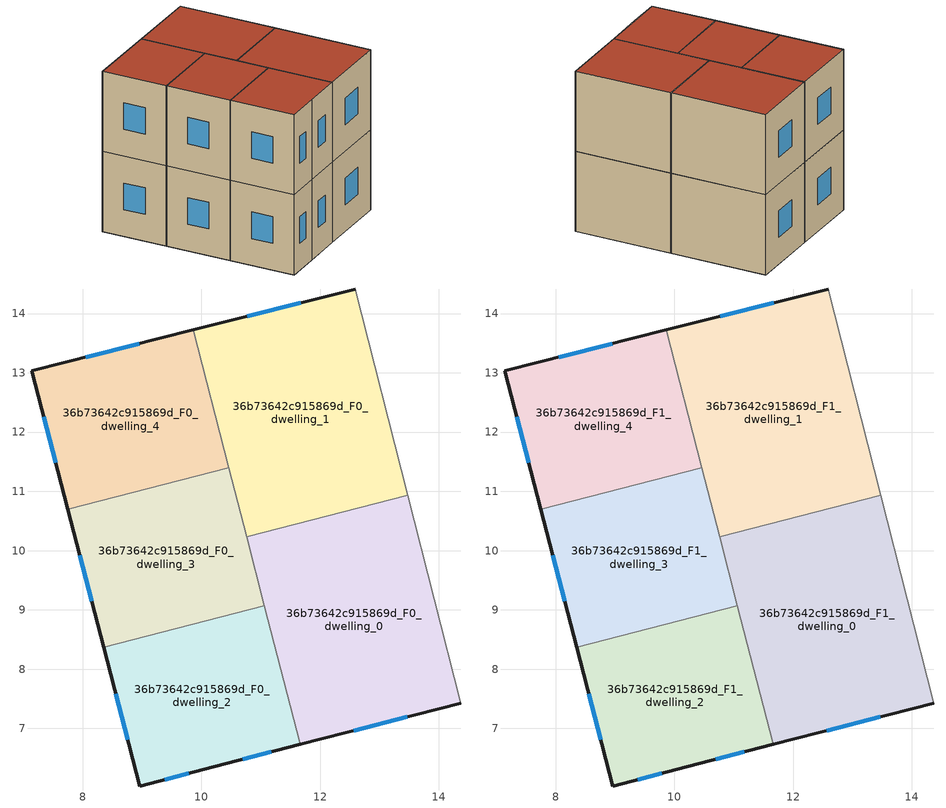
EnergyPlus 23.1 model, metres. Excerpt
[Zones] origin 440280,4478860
36b73642c915869d_F0_dwelling_0
 floor ground (EU_floor_Construction): 14.38,7.43 13.48,10.93 10.76,10.23 11.67,6.73 z0
 wall outside (EU_wall_Construction): 14.38,7.43 11.67,6.73 z0:3
 wall to 36b73642c915869d_F0_dwelling_1 (EU_wall_Construction): 10.76,10.23 13.48,10.93 z0:3
 wall adiabatic (EU_wall_Construction): 13.48,10.93 14.38,7.43 z0:3
 wall to 36b73642c915869d_F0_dwelling_2 (EU_wall_Construction): 11.67,6.73 11.06,9.07 z0:3
 wall to 36b73642c915869d_F0_dwelling_3 (EU_wall_Construction): 11.06,9.07 10.76,10.23 z0:3
 window (EU_Window_Construction): 13.47,7.2 12.57,6.96 z1:2
36b73642c915869d_F0_dwelling_1
 floor ground (EU_floor_Construction): 13.48,10.93 12.59,14.41 9.86,13.72 10.76,10.23 z0
 wall outside (EU_wall_Construction): 9.86,13.72 12.59,14.41 z0:3
 wall adiabatic (EU_wall_Construction): 12.59,14.41 13.48,10.93 z0:3
 wall to 36b73642c915869d_F0_dwelling_4 (EU_wall_Construction): 10.46,11.4 9.86,13.72 z0:3
 wall to 36b73642c915869d_F0_dwelling_3 (EU_wall_Construction): 10.76,10.23 10.46,11.4 z0:3
 window (EU_Window_Construction): 10.77,13.95 11.68,14.18 z1:2
36b73642c915869d_F0_dwelling_2
 floor ground (EU_floor_Construction): 11.67,6.73 11.06,9.07 8.35,8.37 8.96,6.03 10.2,6.35 z0
 wall outside (EU_wall_Construction): 11.67,6.73 10.2,6.35 8.96,6.03 8.35,8.37 z0:3
 wall to 36b73642c915869d_F0_dwelling_3 (EU_wall_Construction): 8.35,8.37 11.06,9.07 z0:3
 window (EU_Window_Construction): 8.76,6.81 8.56,7.59 / 11.18,6.6 10.69,6.48 / 9.79,6.24 9.38,6.14 z1:2
36b73642c915869d_F0_dwelling_3
 floor ground (EU_floor_Construction): 11.06,9.07 10.46,11.4 7.74,10.7 8.35,8.37 z0
 wall outside (EU_wall_Construction): 8.35,8.37 7.74,10.7 z0:3
 wall to 36b73642c915869d_F0_dwelling_4 (EU_wall_Construction): 7.74,10.7 10.46,11.4 z0:3
 window (EU_Window_Construction): 8.15,9.15 7.95,9.92 z1:2
36b73642c915869d_F0_dwelling_4
 floor ground (EU_floor_Construction): 10.46,11.4 9.86,13.72 7.14,13.04 7.74,10.7 z0
 wall outside (EU_wall_Construction): 7.74,10.7 7.14,13.04 9.86,13.72 z0:3
 window (EU_Window_Construction): 8.05,13.27 8.95,13.49 / 7.54,11.48 7.34,12.26 z1:2
36b73642c915869d_F1_dwelling_0
 floor to 36b73642c915869d_F0_dwelling_0 (EU_floor_Construction): 14.38,7.43 13.48,10.93 10.76,10.23 11.67,6.73 z3
 wall outside (EU_wall_Construction): 14.38,7.43 11.67,6.73 z3:6
 wall to 36b73642c915869d_F1_dwelling_1 (EU_wall_Construction): 10.76,10.23 13.48,10.93 z3:6
 wall adiabatic (EU_wall_Construction): 13.48,10.93 14.38,7.43 z3:6
 wall to 36b73642c915869d_F1_dwelling_2 (EU_wall_Construction): 11.67,6.73 11.06,9.07 z3:6
 wall to 36b73642c915869d_F1_dwelling_3 (EU_wall_Construction): 11.06,9.07 10.76,10.23 z3:6
 window (EU_Window_Construction): 13.47,7.2 12.57,6.96 z4:5
 roof outside (EU_roof_Construction): 13.48,10.93 14.38,7.43 11.67,6.73 10.76,10.23 z6
36b73642c915869d_F1_dwelling_1
 floor to 36b73642c915869d_F0_dwelling_1 (EU_floor_Construction): 13.48,10.93 12.59,14.41 9.86,13.72 10.76,10.23 z3
 wall outside (EU_wall_Construction): 9.86,13.72 12.59,14.41 z3:6
 wall adiabatic (EU_wall_Construction): 12.59,14.41 13.48,10.93 z3:6
 wall to 36b73642c915869d_F1_dwelling_4 (EU_wall_Construction): 10.46,11.4 9.86,13.72 z3:6
 wall to 36b73642c915869d_F1_dwelling_3 (EU_wall_Construction): 10.76,10.23 10.46,11.4 z3:6
 window (EU_Window_Construction): 10.77,13.95 11.68,14.18 z4:5
 roof outside (EU_roof_Construction): 12.59,14.41 13.48,10.93 10.76,10.23 9.86,13.72 z6
36b73642c915869d_F1_dwelling_2
 floor to 36b73642c915869d_F0_dwelling_2 (EU_floor_Construction): 11.67,6.73 11.06,9.07 8.35,8.37 8.96,6.03 10.2,6.35 z3
 wall outside (EU_wall_Construction): 11.67,6.73 10.2,6.35 8.96,6.03 8.35,8.37 z3:6
 wall to 36b73642c915869d_F1_dwelling_3 (EU_wall_Construction): 8.35,8.37 11.06,9.07 z3:6
 window (EU_Window_Construction): 8.76,6.81 8.56,7.59 / 11.18,6.6 10.69,6.48 / 9.79,6.24 9.38,6.14 z4:5
 roof outside (EU_roof_Construction): 11.06,9.07 11.67,6.73 10.2,6.35 8.96,6.03 8.35,8.37 z6
36b73642c915869d_F1_dwelling_3
 floor to 36b73642c915869d_F0_dwelling_3 (EU_floor_Construction): 11.06,9.07 10.46,11.4 7.74,10.7 8.35,8.37 z3
 wall outside (EU_wall_Construction): 8.35,8.37 7.74,10.7 z3:6
 wall to 36b73642c915869d_F1_dwelling_4 (EU_wall_Construction): 7.74,10.7 10.46,11.4 z3:6
 window (EU_Window_Construction): 8.15,9.15 7.95,9.92 z4:5
 roof outside (EU_roof_Construction): 10.46,11.4 11.06,9.07 8.35,8.37 7.74,10.7 z6
36b73642c915869d_F1_dwelling_4
 floor to 36b73642c915869d_F0_dwelling_4 (EU_floor_Construction): 10.46,11.4 9.86,13.72 7.14,13.04 7.74,10.7 z3
 wall outside (EU_wall_Construction): 7.74,10.7 7.14,13.04 9.86,13.72 z3:6
 window (EU_Window_Construction): 8.05,13.27 8.95,13.49 / 7.54,11.48 7.34,12.26 z4:5
 roof outside (EU_roof_Construction): 9.86,13.72 10.46,11.4 7.74,10.7 7.14,13.04 z6
[Building]
EU S2 Campaign: North Axis=0; Terrain=City; Solar Distribution=FullExterior
[Site:Location]
Madrid: Latitude=40.5; Longitude=-3.5; Time Zone=1; Elevation=609
[SizingPeriod:WeatherFileDays]
AnnualSizingPeriod: Begin Month=1; Begin Day of Month=1; End Month=12; End Day of Month=31; Day of Week for Start Day=Monday; Use Weather File Daylight Saving Period=No; Use Weather File Rain and Snow Indicators=No
[MATERIAL]
EU_InternalMass_Material: Roughness=MediumRough; Thickness=0.1; Conductivity=1; Density=1800; Specific Heat=900; Thermal Absorptance=0.9; Solar Absorptance=0.7; Visible Absorptance=0.7
[MATERIAL:NOMASS] Roughness=MediumRough; Thermal Absorptance=0.9; Solar Absorptance=0.7; Visible Absorptance=0.7
Name | Thermal Resistance
EU_wall_NoMass | 0.459673
EU_roof_NoMass | 0.495815
EU_floor_NoMass | 0.788942
[WINDOWMATERIAL:SIMPLEGLAZINGSYSTEM]
EU_Window_SimpleGlazing: UFactor=4.26103; Solar Heat Gain Coefficient=0.85; Visible Transmittance=0.85
[CONSTRUCTION]
EU_wall_Construction: EU_wall_NoMass
EU_roof_Construction: EU_roof_NoMass
EU_floor_Construction: EU_floor_NoMass
EU_InternalMass_Construction: EU_InternalMass_Material
EU_Window_Construction: EU_Window_SimpleGlazing
[ZONE] Type=1; Multiplier=1; Ceiling Height=autocalculate; Floor Area=autocalculate; Part of Total Floor Area=Yes
Name | Volume
36b73642c915869d_F0_dwelling_0; 36b73642c915869d_F1_dwelling_0 | 30.3896
36b73642c915869d_F0_dwelling_1; 36b73642c915869d_F1_dwelling_1 | 30.3849
36b73642c915869d_F0_dwelling_2; 36b73642c915869d_F1_dwelling_2 | 20.2555
36b73642c915869d_F0_dwelling_3; 36b73642c915869d_F1_dwelling_3 | 20.2559
36b73642c915869d_F0_dwelling_4; 36b73642c915869d_F1_dwelling_4 | 20.2654
[INTERNALMASS] Construction=EU_InternalMass_Construction
Name | Zone or ZoneList | Surface Area
36b73642c915869d_F0_dwelling_0_EU_InternalMass | 36b73642c915869d_F0_dwelling_0 | 10.13
36b73642c915869d_F0_dwelling_1_EU_InternalMass | 36b73642c915869d_F0_dwelling_1 | 10.1284
36b73642c915869d_F0_dwelling_2_EU_InternalMass | 36b73642c915869d_F0_dwelling_2 | 6.75175
36b73642c915869d_F0_dwelling_3_EU_InternalMass | 36b73642c915869d_F0_dwelling_3 | 6.7519
36b73642c915869d_F0_dwelling_4_EU_InternalMass | 36b73642c915869d_F0_dwelling_4 | 6.75529
36b73642c915869d_F1_dwelling_0_EU_InternalMass | 36b73642c915869d_F1_dwelling_0 | 10.13
36b73642c915869d_F1_dwelling_1_EU_InternalMass | 36b73642c915869d_F1_dwelling_1 | 10.1284
36b73642c915869d_F1_dwelling_2_EU_InternalMass | 36b73642c915869d_F1_dwelling_2 | 6.75175
36b73642c915869d_F1_dwelling_3_EU_InternalMass | 36b73642c915869d_F1_dwelling_3 | 6.7519
36b73642c915869d_F1_dwelling_4_EU_InternalMass | 36b73642c915869d_F1_dwelling_4 | 6.75529
[OTHEREQUIPMENT] Fuel Type=Electricity; Design Level Calculation Method=Watts/Area; Power per Zone Floor Area=1; Fraction Latent=0; Fraction Radiant=0; Fraction Lost=0; Carbon Dioxide Generation Rate=0; EndUse Subcategory=EU_Step8_InternalGains
Name | Zone or ZoneList or Space or SpaceList | Schedule
EU_Step8_InternalGain_36b73642c915869d_F0_dwelling_0_f000 | 36b73642c915869d_F0_dwelling_0 | EU_Step8_GainSchedule_36b73642c915869d_F0_dwelling_0_f000
EU_Step8_InternalGain_36b73642c915869d_F0_dwelling_1_f000 | 36b73642c915869d_F0_dwelling_1 | EU_Step8_GainSchedule_36b73642c915869d_F0_dwelling_1_f000
EU_Step8_InternalGain_36b73642c915869d_F0_dwelling_2_f000 | 36b73642c915869d_F0_dwelling_2 | EU_Step8_GainSchedule_36b73642c915869d_F0_dwelling_2_f000
EU_Step8_InternalGain_36b73642c915869d_F0_dwelling_3_f000 | 36b73642c915869d_F0_dwelling_3 | EU_Step8_GainSchedule_36b73642c915869d_F0_dwelling_3_f000
EU_Step8_InternalGain_36b73642c915869d_F0_dwelling_4_f000 | 36b73642c915869d_F0_dwelling_4 | EU_Step8_GainSchedule_36b73642c915869d_F0_dwelling_4_f000
EU_Step8_InternalGain_36b73642c915869d_F1_dwelling_0_f000 | 36b73642c915869d_F1_dwelling_0 | EU_Step8_GainSchedule_36b73642c915869d_F1_dwelling_0_f000
EU_Step8_InternalGain_36b73642c915869d_F1_dwelling_1_f000 | 36b73642c915869d_F1_dwelling_1 | EU_Step8_GainSchedule_36b73642c915869d_F1_dwelling_1_f000
EU_Step8_InternalGain_36b73642c915869d_F1_dwelling_2_f000 | 36b73642c915869d_F1_dwelling_2 | EU_Step8_GainSchedule_36b73642c915869d_F1_dwelling_2_f000
EU_Step8_InternalGain_36b73642c915869d_F1_dwelling_3_f000 | 36b73642c915869d_F1_dwelling_3 | EU_Step8_GainSchedule_36b73642c915869d_F1_dwelling_3_f000
EU_Step8_InternalGain_36b73642c915869d_F1_dwelling_4_f000 | 36b73642c915869d_F1_dwelling_4 | EU_Step8_GainSchedule_36b73642c915869d_F1_dwelling_4_f000
[ZONEVENTILATION:DESIGNFLOWRATE] Schedule=EU_AlwaysOn; Design Flow Rate Calculation Method=AirChanges/Hour; Air Changes per Hour=0.719161; Ventilation Type=Natural; Fan Pressure Rise=0; Fan Total Efficiency=1; Constant Term Coefficient=1; Temperature Term Coefficient=0; Velocity Term Coefficient=0; Velocity Squared Term Coefficient=0; Minimum Indoor Temperature=-100; Maximum Indoor Temperature=100; Delta Temperature=-100; Minimum Outdoor Temperature=-100; Maximum Outdoor Temperature=100; Maximum Wind Speed=40
Name | Zone or ZoneList or Space or SpaceList
EU_ConstantAir_36b73642c915869d_F0_dwelling_0 | 36b73642c915869d_F0_dwelling_0
EU_ConstantAir_36b73642c915869d_F0_dwelling_1 | 36b73642c915869d_F0_dwelling_1
EU_ConstantAir_36b73642c915869d_F0_dwelling_2 | 36b73642c915869d_F0_dwelling_2
EU_ConstantAir_36b73642c915869d_F0_dwelling_3 | 36b73642c915869d_F0_dwelling_3
EU_ConstantAir_36b73642c915869d_F0_dwelling_4 | 36b73642c915869d_F0_dwelling_4
EU_ConstantAir_36b73642c915869d_F1_dwelling_0 | 36b73642c915869d_F1_dwelling_0
EU_ConstantAir_36b73642c915869d_F1_dwelling_1 | 36b73642c915869d_F1_dwelling_1
EU_ConstantAir_36b73642c915869d_F1_dwelling_2 | 36b73642c915869d_F1_dwelling_2
EU_ConstantAir_36b73642c915869d_F1_dwelling_3 | 36b73642c915869d_F1_dwelling_3
EU_ConstantAir_36b73642c915869d_F1_dwelling_4 | 36b73642c915869d_F1_dwelling_4
[HVACTEMPLATE:THERMOSTAT] Constant Heating Setpoint=20; Constant Cooling Setpoint=50
EU_HeatOnly_36b73642c915869d_F0_dwelling_0; EU_HeatOnly_36b73642c915869d_F0_dwelling_1; EU_HeatOnly_36b73642c915869d_F0_dwelling_2; EU_HeatOnly_36b73642c915869d_F0_dwelling_3; EU_HeatOnly_36b73642c915869d_F0_dwelling_4; EU_HeatOnly_36b73642c915869d_F1_dwelling_0; EU_HeatOnly_36b73642c915869d_F1_dwelling_1; EU_HeatOnly_36b73642c915869d_F1_dwelling_2; EU_HeatOnly_36b73642c915869d_F1_dwelling_3; EU_HeatOnly_36b73642c915869d_F1_dwelling_4
[HVACTEMPLATE:ZONE:IDEALLOADSAIRSYSTEM] System Availability Schedule=EU_AlwaysOn; Maximum Heating Supply Air Temperature=50; Minimum Cooling Supply Air Temperature=13; Maximum Heating Supply Air Humidity Ratio=0.0156; Minimum Cooling Supply Air Humidity Ratio=0.0077; Heating Limit=NoLimit; Cooling Limit=NoLimit; Heating Availability Schedule=EU_AlwaysOn; Cooling Availability Schedule=EU_CoolingOff; Dehumidification Control Type=ConstantSensibleHeatRatio; Cooling Sensible Heat Ratio=0.7; Dehumidification Setpoint=60; Humidification Control Type=None; Humidification Setpoint=30; Outdoor Air Method=None; Outdoor Air Flow Rate per Person=0.00944; Outdoor Air Flow Rate per Zone Floor Area=0; Outdoor Air Flow Rate per Zone=0; Demand Controlled Ventilation Type=None; Outdoor Air Economizer Type=NoEconomizer; Heat Recovery Type=None; Sensible Heat Recovery Effectiveness=0.7; Latent Heat Recovery Effectiveness=0.65
Name | Template Thermostat
36b73642c915869d_F0_dwelling_0 | EU_HeatOnly_36b73642c915869d_F0_dwelling_0
36b73642c915869d_F0_dwelling_1 | EU_HeatOnly_36b73642c915869d_F0_dwelling_1
36b73642c915869d_F0_dwelling_2 | EU_HeatOnly_36b73642c915869d_F0_dwelling_2
36b73642c915869d_F0_dwelling_3 | EU_HeatOnly_36b73642c915869d_F0_dwelling_3
36b73642c915869d_F0_dwelling_4 | EU_HeatOnly_36b73642c915869d_F0_dwelling_4
36b73642c915869d_F1_dwelling_0 | EU_HeatOnly_36b73642c915869d_F1_dwelling_0
36b73642c915869d_F1_dwelling_1 | EU_HeatOnly_36b73642c915869d_F1_dwelling_1
36b73642c915869d_F1_dwelling_2 | EU_HeatOnly_36b73642c915869d_F1_dwelling_2
36b73642c915869d_F1_dwelling_3 | EU_HeatOnly_36b73642c915869d_F1_dwelling_3
36b73642c915869d_F1_dwelling_4 | EU_HeatOnly_36b73642c915869d_F1_dwelling_4
[SIZING:ZONE] Zone Cooling Design Supply Air Temperature Input Method=SupplyAirTemperature; Zone Cooling Design Supply Air Temperature=13; Zone Heating Design Supply Air Temperature Input Method=SupplyAirTemperature; Zone Heating Design Supply Air Temperature=50; Zone Cooling Design Supply Air Humidity Ratio=0.008; Zone Heating Design Supply Air Humidity Ratio=0.008; Cooling Design Air Flow Method=DesignDay; Cooling Design Air Flow Rate=0; Cooling Minimum Air Flow per Zone Floor Area=0.000762; Cooling Minimum Air Flow=0; Cooling Minimum Air Flow Fraction=0.2; Heating Design Air Flow Method=DesignDay; Heating Design Air Flow Rate=0; Heating Maximum Air Flow per Zone Floor Area=0.002032; Heating Maximum Air Flow=0.141576; Heating Maximum Air Flow Fraction=0.3; Account for Dedicated Outdoor Air System=No; Dedicated Outdoor Air System Control Strategy=NeutralSupplyAir; Dedicated Outdoor Air Low Setpoint Temperature for Design=autosize; Dedicated Outdoor Air High Setpoint Temperature for Design=autosize; Zone Load Sizing Method=Sensible Load Only No Latent Load; Zone Latent Cooling Design Supply Air Humidity Ratio Input Method=HumidityRatioDifference; Zone Cooling Design Supply Air Humidity Ratio Difference=0.005; Zone Latent Heating Design Supply Air Humidity Ratio Input Method=HumidityRatioDifference; Zone Humidification Design Supply Air Humidity Ratio Difference=0.005
36b73642c915869d_F0_dwelling_0; 36b73642c915869d_F0_dwelling_1; 36b73642c915869d_F0_dwelling_2; 36b73642c915869d_F0_dwelling_3; 36b73642c915869d_F0_dwelling_4; 36b73642c915869d_F1_dwelling_0; 36b73642c915869d_F1_dwelling_1; 36b73642c915869d_F1_dwelling_2; 36b73642c915869d_F1_dwelling_3; 36b73642c915869d_F1_dwelling_4
[SCHEDULE:CONSTANT]
Name | Hourly Value
EU_AlwaysOn | 1
EU_CoolingOff | 0
[SCHEDULE:FILE] Column Number=1; Rows to Skip at Top=0; Number of Hours of Data=8760; Column Separator=Comma; Interpolate to Timestep=No; Minutes per Item=60; Adjust Schedule for Daylight Savings=Yes
Name | File
EU_Step8_GainSchedule_36b73642c915869d_F0_dwelling_0_f000 | ../../schedules/36b73642c915869d/36b73642c915869d_F0_dwelling_0_f000_gain.csv
EU_Step8_GainSchedule_36b73642c915869d_F0_dwelling_1_f000 | ../../schedules/36b73642c915869d/36b73642c915869d_F0_dwelling_1_f000_gain.csv
EU_Step8_GainSchedule_36b73642c915869d_F0_dwelling_2_f000 | ../../schedules/36b73642c915869d/36b73642c915869d_F0_dwelling_2_f000_gain.csv
EU_Step8_GainSchedule_36b73642c915869d_F0_dwelling_3_f000 | ../../schedules/36b73642c915869d/36b73642c915869d_F0_dwelling_3_f000_gain.csv
EU_Step8_GainSchedule_36b73642c915869d_F0_dwelling_4_f000 | ../../schedules/36b73642c915869d/36b73642c915869d_F0_dwelling_4_f000_gain.csv
EU_Step8_GainSchedule_36b73642c915869d_F1_dwelling_0_f000 | ../../schedules/36b73642c915869d/36b73642c915869d_F1_dwelling_0_f000_gain.csv
EU_Step8_GainSchedule_36b73642c915869d_F1_dwelling_1_f000 | ../../schedules/36b73642c915869d/36b73642c915869d_F1_dwelling_1_f000_gain.csv
EU_Step8_GainSchedule_36b73642c915869d_F1_dwelling_2_f000 | ../../schedules/36b73642c915869d/36b73642c915869d_F1_dwelling_2_f000_gain.csv
EU_Step8_GainSchedule_36b73642c915869d_F1_dwelling_3_f000 | ../../schedules/36b73642c915869d/36b73642c915869d_F1_dwelling_3_f000_gain.csv
EU_Step8_GainSchedule_36b73642c915869d_F1_dwelling_4_f000 | ../../schedules/36b73642c915869d/36b73642c915869d_F1_dwelling_4_f000_gain.csv
